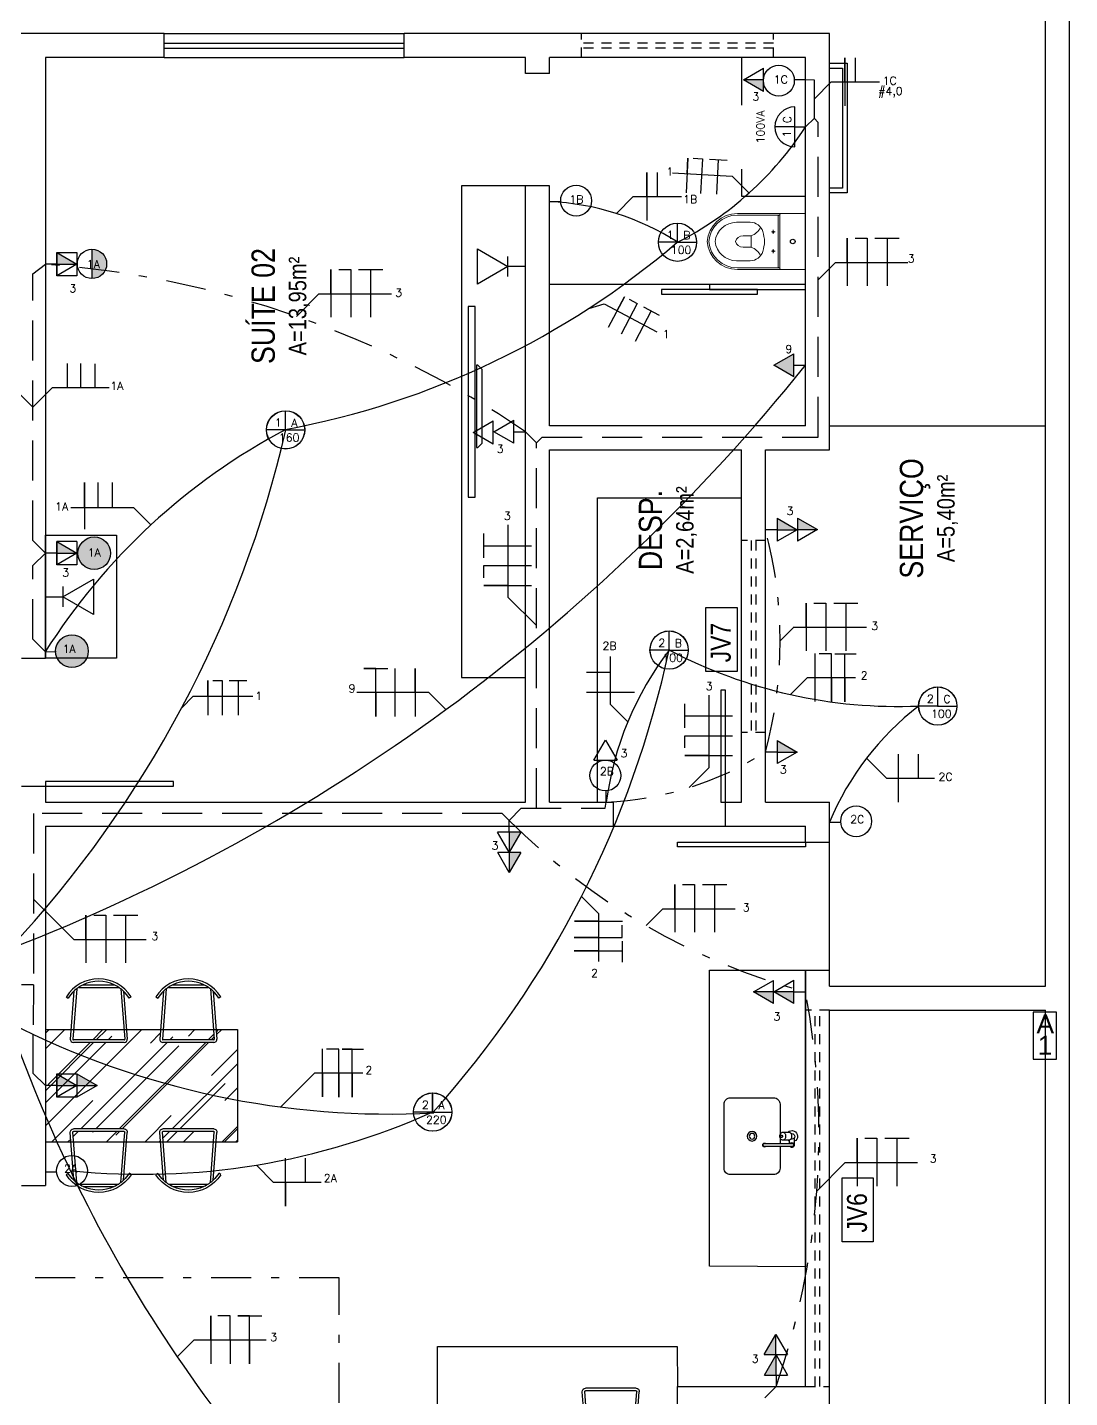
# Model space of a CAD drawing. Header units: millimetres. Extents: x 2718 to 3327, y 272 to 594.
# Drawn here: x 3158.64 to 3171.66, y 438.65 to 455.76 of the extents above; entities that cross this region are included whole.
import ezdxf
from ezdxf.enums import TextEntityAlignment as Align

# ---------------------------------------------------------------- set-up
doc = ezdxf.new("R2010")
doc.units = ezdxf.units.MM
doc.header["$MEASUREMENT"] = 0
for name, pattern in [('CONTINU', [0]), ('DASHDOT', [1, 0.5, -0.25, 0, -0.25]), ('DASHED', [0.75, 0.5, -0.25]), ('HIDDEN2', [0.1875, 0.125, -0.0625])]:
    doc.linetypes.add(name, pattern=pattern)
doc.layers.get('0').update_dxf_attribs({"linetype": 'CONTINUOUS'})
for name, color, linetype, lineweight in [('Circuito Chuveiros', 10, 'CONTINUOUS', 30), ('Circuito Iluminação 1', 90, 'CONTINUOUS', 30), ('Circuito Iluminação 2', 90, 'CONTINUOUS', 30), ('Circuito Iluminação 3', 90, 'CONTINUOUS', 30), ('Circuito Tomada 3', 10, 'CONTINUOUS', 30), ('E-Lay-9', 9, 'CONTINUOUS', 9), ('E-Txt-W', 7, 'CONTINUOUS', 20), ('Eletroduto Laje', 40, 'CONTINUOUS', 30), ('Eletroduto_Parede', 200, 'DASHED', 30), ('Eletroduto_Piso', 32, 'DASHDOT', 30)]:
    doc.layers.add(name, color=color, linetype=linetype, lineweight=lineweight)
for name, color, linetype in [('E-txt-g', 3, 'CONTINUOUS'), ('HIDROSSANITÁRIO', 8, 'CONTINUOUS'), ('Iluminação_Arandela', 50, 'CONTINUOUS'), ('Iluminação_Teto', 50, 'CONTINUOUS'), ('PONTOS_ELETRICOS', 2, 'CONTINUOUS'), ('Segurança', 170, 'CONTINUOUS'), ('Tomadas_Interruptores', 50, 'CONTINUOUS'), ('TXT_0', 7, 'CONTINUOUS')]:
    doc.layers.add(name, color=color, linetype=linetype)
doc.styles.add('ARIAL', font='arial.ttf', dxfattribs={"height": 2})
doc.styles.add('F2', font='ARIALN.TTF')
doc.styles.add('PADRAO_TXT', font='romans.shx')
doc.styles.add('REG60', font='romans.shx', dxfattribs={"width": 0.8, "height": 0.15})
doc.styles.add('REG80', font='romans.shx', dxfattribs={"width": 0.8, "height": 0.2})
doc.styles.add('ROMANS', font='romans.shx', dxfattribs={"height": 0.1})

# ---------------------------------------------------------------- blocks, each defined once
blk = doc.blocks.new('cadeira3')
at = {"color": 8}
for p, q in [((334.3, -201.7), (331.2, -241)), ((335.9, -200.5), (367.1, -200.5)), ((339.4, -198.5), (363.6, -198.5)), ((368.7, -201.7), (371.8, -241)), ((326.2, -207.8), (327.7, -208.9)), ((332.1, -203.5), (329.2, -240.8)), ((370.9, -203.5), (373.8, -240.8)), ((376.8, -207.8), (375.3, -208.9)), ((371.3, -241.5), (331.7, -241.5)), ((371.3, -243.5), (331.7, -243.5))]:
    blk.add_line(p, q, dxfattribs=at)
for centre, radius, start, end in [((351.5, -223.9), 30, 32.591, 147.409), ((351.5, -223.9), 28.2, 115.4935, 133.4739), ((351.5, -223.9), 28.2, 64.5065, 115.4935), ((351.5, -223.9), 28.2, 46.5261, 64.5065), ((351.5, -223.9), 28.2, 133.4739, 147.6689), ((351.5, -223.9), 28.2, 32.3311, 46.5261), ((331.7, -241), 2.5, 175.5276, 270), ((331.7, -241), 0.5, 175.5276, 270), ((371.3, -241), 2.5, 270, 4.4724), ((371.3, -241), 0.5, 270, 4.4724)]:
    blk.add_arc(centre, radius, start, end, dxfattribs=at)
blk = doc.blocks.new('Cuba coz')
at = {"color": 8}
blk.add_line((7.5, -4.5), (7.5, -2.41), dxfattribs=at)
for points in [[(13.41, -6.5), (13.41, -20, 0.414214), (17.41, -24), (44.41, -24, 0.414214), (48.41, -20), (48.41, 20, 0.414214), (44.41, 24), (17.41, 24, 0.414214), (13.41, 20), (13.41, 0.74)], [(6.7, 1.75), (6, 1.75, 0.546464), (4.41, -0.73, -0.10784), (4.5, -1.15), (4.5, -5.5)], [(11.72, 2.5), (7.96, 2.5, 0.133256), (7.32, 2.33, 0.106756), (6.71, 1.77, 0.082828), (6.34, 0.99, 0.071352), (6.19, 0, 0.071352), (6.34, -0.99, 0.082828), (6.71, -1.77, 0.106756), (7.32, -2.33, 0.133256), (7.96, -2.5), (11.72, -2.5)], [(4.41, -0.73, 0.293273), (6, -1.75), (6.7, -1.75)], [(13.41, -1), (13.41, -4.5, 0.414214)]]:
    blk.add_lwpolyline(points, format="xyb", dxfattribs=at)
for points in [[(11.72, -2.5, 0.133256), (12.36, -2.33, 0.106756), (12.97, -1.77, 0.082828), (13.35, -0.99, 0.071352), (13.49, 0, 0.071352), (13.35, 0.99, 0.082828), (12.97, 1.77, 0.106756), (12.36, 2.33, 0.133256), (11.72, 2.5, 0.133256), (11.08, 2.33, 0.106756), (10.47, 1.77, 0.082828), (10.1, 0.99, 0.071352), (9.95, 0, 0.071352), (10.1, -0.99, 0.082828), (10.47, -1.77, 0.106756), (11.08, -2.33, 0.133256)], [(12.47, 0.75, 0.133256), (12.28, 0.7, 0.106756), (12.1, 0.53, 0.082828), (11.98, 0.3, 0.071352), (11.94, 0, 0.071352), (11.98, -0.3, 0.082828), (12.1, -0.53, 0.106756), (12.28, -0.7, 0.133256), (12.47, -0.75, 0.133256), (12.66, -0.7, 0.106756), (12.85, -0.53, 0.082828), (12.96, -0.3, 0.071352), (13, 0, 0.071352), (12.96, 0.3, 0.082828), (12.85, 0.53, 0.106756), (12.66, 0.7, 0.133256)], [(6, -6.5), (23, -6.5, 1), (23, -4.5), (6, -4.5, 1)]]:
    blk.add_lwpolyline(points, format="xyb", close=True, dxfattribs=at)
for radius in [3, 1.75]:
    blk.add_circle((30.91, 0), radius, dxfattribs=at)
for centre, radius, start, end in [((6, 0), 3.5, 45.58469, 244.62307), ((6, -5.5), 1.5, 41.81031, 318.18969), ((6, 0), 3.5, 295.37693, 314.41531), ((23, -5.5), 1.25, 233.1301, 126.8699)]:
    blk.add_arc(centre, radius, start, end, dxfattribs=at)
blk = doc.blocks.new('vaso-s')
at = {"color": 8}
for start, end in [(0, 180), (180, 0)]:
    blk.add_arc((0.08, 0), 0.0143, start, end, dxfattribs=at)
at = {"layer": 'E-Lay-9', "color": 8}
for p, q in [((0.4256, 0.175), (0.005, 0.175)), ((0, 0.17), (0, 0)), ((0.16, 0.17), (0.16, 0.17)), ((0.16, 0.17), (0.16, 0)), ((0.4256, 0.165), (0.165, 0.165)), ((0.17, 0), (0.17, 0.16)), ((0.4306, 0.12), (0.3459, 0.12)), ((0.2134, 0.06), (0.1891, 0.06)), ((0.2013, 0.0479), (0.2013, 0.0722)), ((0.3406, 0.035), (0.3406, 0)), ((0.3906, 0.035), (0.3406, 0.035)), ((0, -0.17), (0, 0)), ((0.16, -0.17), (0.16, 0)), ((0.17, 0), (0.17, -0.1601)), ((0.2134, -0.06), (0.1891, -0.06)), ((0.2013, -0.0479), (0.2013, -0.0722)), ((0.3406, -0.035), (0.3406, 0)), ((0.3906, -0.035), (0.3406, -0.035)), ((0.16, -0.17), (0.16, -0.17)), ((0.4256, -0.165), (0.165, -0.165)), ((0.4306, -0.12), (0.3459, -0.12)), ((0.4256, -0.175), (0.005, -0.175))]:
    blk.add_line(p, q, dxfattribs=at)
for centre in [(0.2013, 0.06), (0.2013, -0.06)]:
    blk.add_circle(centre, 0.005, dxfattribs=at)
for centre, radius, start, end in [((0.005, 0.17), 0.005, 90, 180), ((0.155, 0.17), 0.005, 0, 90), ((0.4256, -0.015), 0.19, 4.52806, 90), ((0.165, 0.17), 0.00495, 180, 270), ((0.165, 0.16), 0.00495, 0, 90), ((0.3459, 0.0375), 0.0825, 90, 163.03545), ((0.3754, 0.1358), 0.1066, 206.93947, 250.96472), ((0.4256, -0.015), 0.18, 4.78019, 90), ((0.4306, -0.015), 0.135, 6.37937, 90), ((0.518, -0.015), 0.2624, 163.03545, 176.7233), ((0.3906, -0.015), 0.05, 17.4576, 90), ((0.518, 0.015), 0.2624, 183.2767, 196.96455), ((0.3459, -0.0375), 0.0825, 196.96455, 270), ((0.3754, -0.1358), 0.1066, 109.03528, 153.06053), ((0.3906, 0.015), 0.05, 270, 342.5424), ((0.4256, 0.015), 0.19, 270, 355.47194), ((0.4256, 0.015), 0.18, 270, 355.21981), ((0.4306, 0.015), 0.135, 270, 353.62063), ((0.005, -0.17), 0.005, 180, 270), ((0.155, -0.17), 0.005, 270, 0), ((0.165, -0.17), 0.00495, 90, 180), ((0.165, -0.1601), 0.00495, 270, 0)]:
    blk.add_arc(centre, radius, start, end, dxfattribs=at)
blk = doc.blocks.new('TXT-AMB75')
at = {"layer": 'E-txt-g', "style": 'REG80', "width": 0.8, "flags": 8}
blk.add_attdef('TXT', text='', height=0.2, dxfattribs=at).set_placement((0.005, 0.296), align=Align.CENTER)
at = {"layer": 'E-Txt-W', "style": 'REG60', "width": 0.8, "flags": 8}
blk.add_attdef('TXT', text='', height=0.15, dxfattribs=at).set_placement((0.005, 0.027), align=Align.CENTER)
blk = doc.blocks.new('luminaria3')
at = {"layer": 'PONTOS_ELETRICOS'}
for p, q in [((0, 0.133), (0, 0.383)), ((-0.09, 0), (0.09, 0)), ((0, 0.133), (0, 0))]:
    blk.add_line(p, q, dxfattribs=at)
blk.add_lwpolyline([(0.25, 0.133, 1), (-0.25, 0.133)], format="xyb", close=True, dxfattribs=at)
at = {"layer": 'TXT_0', "style": 'PADRAO_TXT', "flags": 8}
for tag, p in [('PO', (-0.001, 0.563)), ('CI', (-0.089, 0.232)), ('CO', (0.091, 0.229))]:
    blk.add_attdef(tag, text='', height=0.1, dxfattribs=at).set_placement(p, align=Align.MIDDLE)

msp = doc.modelspace()

# ---------------------------------------------------------------- hatches: boundary and pattern name
at = {"layer": 'HIDROSSANITÁRIO', "linetype": 'CONTINU'}
h = msp.add_hatch(dxfattribs=at)
h.set_pattern_fill('AR-RROOF', color=8, scale=0.02, angle=405, style=0)
h.set_pattern_definition([(45, (-7532.50966, -1471.22867), (0.431052294, 1.149472783), [7.62, -1.016, 2.54, -0.508]), (45, (-7532.2115, -1470.5713), (-0.83695987, 0.11853938), [1.524, -0.16764, 3.048, -0.381]), (45, (-7532.63538, -1470.74373), (1.627222409, 2.108564137), [4.064, -0.7112, 2.032, -0.508])])
h.paths.add_polyline_path([(3161.261, 443.244), (3160.996, 443.244), (3161.005, 443.127, -0.437265), (3160.965, 443.084), (3160.331, 443.084, -0.437265), (3160.292, 443.127), (3160.301, 443.244), (3159.876, 443.244), (3159.885, 443.127, -0.437265), (3159.845, 443.084), (3159.211, 443.084, -0.437265), (3159.172, 443.127), (3159.181, 443.244), (3158.861, 443.244), (3158.861, 442.25), (3158.861, 441.844), (3159.181, 441.844), (3159.172, 441.961, -0.437265), (3159.211, 442.004), (3159.845, 442.004, -0.437265), (3159.885, 441.961), (3159.876, 441.844), (3160.301, 441.844), (3160.292, 441.961, -0.437265), (3160.331, 442.004), (3160.965, 442.004, -0.437265), (3161.005, 441.961), (3160.996, 441.844), (3161.261, 441.844)])
h.paths.add_polyline_path([(3159.844, 443.244), (3159.213, 443.244), (3159.203, 443.125, 0.437265), (3159.211, 443.116), (3159.845, 443.116, 0.437265), (3159.853, 443.125)], flags=17)
h.paths.add_polyline_path([(3160.964, 443.244), (3160.333, 443.244), (3160.323, 443.125, 0.437265), (3160.331, 443.116), (3160.965, 443.116, 0.437265), (3160.973, 443.125)], flags=17)
h.paths.add_polyline_path([(3160.973, 441.964, 0.437265), (3160.965, 441.972), (3160.331, 441.972, 0.437265), (3160.323, 441.964), (3160.333, 441.844), (3160.964, 441.844)], flags=17)
h.paths.add_polyline_path([(3159.853, 441.964, 0.437265), (3159.845, 441.972), (3159.211, 441.972, 0.437265), (3159.203, 441.964), (3159.213, 441.844), (3159.844, 441.844)], flags=17)
at = {"layer": 'Tomadas_Interruptores'}
h = msp.add_hatch(color=256, dxfattribs=at)
h.dxf.hatch_style = 1
h.paths.add_polyline_path([(3167.585, 455.109), (3167.835, 454.965), (3167.835, 455.109)])
h = msp.add_hatch(color=256, dxfattribs=at)
h.dxf.hatch_style = 1
h.paths.add_polyline_path([(3159.006, 452.95), (3159.006, 452.806), (3159.256, 452.806), (3159.256, 452.806)])
h = msp.add_hatch(color=256, dxfattribs=at)
h.dxf.hatch_style = 1
h.paths.add_polyline_path([(3159.444, 452.627, 0.414214), (3159.627, 452.81, 0.414214), (3159.444, 452.992)])
h = msp.add_hatch(color=256, dxfattribs=at)
h.dxf.hatch_style = 1
h.paths.add_polyline_path([(3168.216, 451.688), (3167.966, 451.543), (3168.216, 451.398)])
h = msp.add_hatch(color=256, dxfattribs=at)
h.dxf.hatch_style = 1
h.paths.add_polyline_path([(3168.256, 449.489), (3168.006, 449.634), (3168.006, 449.489)])
h = msp.add_hatch(color=256, dxfattribs=at)
h.dxf.hatch_style = 1
h.paths.add_polyline_path([(3168.512, 449.49), (3168.261, 449.635), (3168.261, 449.49)])
h = msp.add_hatch(color=256, dxfattribs=at)
h.dxf.hatch_style = 1
h.paths.add_polyline_path([(3159.006, 449.341), (3159.006, 449.197), (3159.256, 449.197), (3159.256, 449.197)])
h = msp.add_hatch(color=256, dxfattribs=at)
h.dxf.hatch_style = 1
h.paths.add_polyline_path([(3159.268, 449.195, 1), (3159.677, 449.195, 1)])
h = msp.add_hatch(color=256, dxfattribs=at)
h.dxf.hatch_style = 1
h.paths.add_polyline_path([(3158.989, 447.972, 1), (3159.398, 447.972, 1)])
h = msp.add_hatch(color=256, dxfattribs=at)
h.dxf.hatch_style = 1
h.paths.add_polyline_path([(3168.256, 446.712), (3168.006, 446.857), (3168.006, 446.712)])
h = msp.add_hatch(color=256, dxfattribs=at)
h.dxf.hatch_style = 1
h.paths.add_polyline_path([(3164.658, 445.463), (3164.802, 445.713), (3164.658, 445.713)])
h = msp.add_hatch(color=256, dxfattribs=at)
h.dxf.hatch_style = 1
h.paths.add_polyline_path([(3164.659, 445.207), (3164.804, 445.458), (3164.659, 445.458)])
h = msp.add_hatch(color=256, dxfattribs=at)
h.dxf.hatch_style = 1
h.paths.add_polyline_path([(3167.71, 443.715), (3167.961, 443.571), (3167.961, 443.715)])
h = msp.add_hatch(color=256, dxfattribs=at)
h.dxf.hatch_style = 1
h.paths.add_polyline_path([(3167.966, 443.717), (3168.216, 443.572), (3168.216, 443.717)])
h = msp.add_hatch(color=256, dxfattribs=at)
h.dxf.hatch_style = 1
h.paths.add_polyline_path([(3159.006, 442.691), (3159.006, 442.546), (3159.256, 442.546), (3159.256, 442.546)])
h = msp.add_hatch(color=256, dxfattribs=at)
h.dxf.hatch_style = 1
h.paths.add_polyline_path([(3159.507, 442.546), (3159.256, 442.691), (3159.256, 442.546)])
h = msp.add_hatch(color=256, dxfattribs=at)
h.dxf.hatch_style = 1
h.paths.add_polyline_path([(3167.991, 439.436), (3167.846, 439.186), (3167.991, 439.186)])
h = msp.add_hatch(color=256, dxfattribs=at)
h.dxf.hatch_style = 1
h.paths.add_polyline_path([(3167.992, 439.181), (3167.847, 438.93), (3167.992, 438.93)])

# ---------------------------------------------------------------- linework, layer by layer
at = {"layer": 'Circuito Chuveiros', "lineweight": 30}
for p, q in [((3162.992, 447.754), (3162.842, 447.754)), ((3162.842, 447.754), (3163.142, 447.754)), ((3162.992, 447.154), (3162.992, 447.754)), ((3163.231, 447.154), (3163.231, 447.754)), ((3163.481, 447.454), (3163.481, 447.754)), ((3163.481, 447.754), (3163.481, 447.154)), ((3163.654, 447.454), (3162.754, 447.454)), ((3162.992, 447.454), (3162.992, 447.154)), ((3163.866, 447.242), (3163.654, 447.454))]:
    msp.add_line(p, q, dxfattribs=at)
at = {"layer": 'Circuito Iluminação 1', "lineweight": 30}
for p, q in [((3168.851, 455.085), (3168.851, 455.385)), ((3168.851, 455.385), (3168.851, 454.785)), ((3168.985, 455.085), (3168.985, 455.385)), ((3168.471, 454.873), (3168.683, 455.085)), ((3168.683, 455.085), (3169.287, 455.085)), ((3166.891, 454.132), (3166.869, 453.699)), ((3166.881, 453.936), (3166.891, 454.132)), ((3166.955, 454.129), (3167.072, 454.123)), ((3167.072, 454.123), (3167.05, 453.69)), ((3167.159, 454.118), (3167.38, 454.107)), ((3167.27, 454.113), (3167.248, 453.68)), ((3166.377, 453.652), (3166.377, 453.952)), ((3166.377, 453.952), (3166.377, 453.352)), ((3166.511, 453.652), (3166.511, 453.952)), ((3166.698, 453.945), (3167.443, 453.907)), ((3167.655, 453.695), (3167.443, 453.907)), ((3165.997, 453.44), (3166.209, 453.652)), ((3166.209, 453.652), (3166.812, 453.652)), ((3166.098, 452.4), (3165.895, 452.017)), ((3166.006, 452.227), (3166.098, 452.4)), ((3166.155, 452.37), (3166.259, 452.315)), ((3165.653, 452.254), (3165.845, 452.312)), ((3165.845, 452.312), (3166.503, 451.962)), ((3166.259, 452.315), (3166.055, 451.932)), ((3166.433, 452.222), (3166.23, 451.839)), ((3166.336, 452.274), (3166.531, 452.17)), ((3159.138, 451.264), (3159.138, 451.564)), ((3159.305, 451.264), (3159.305, 451.564)), ((3159.483, 451.264), (3159.483, 451.56)), ((3158.705, 451.019), (3158.95, 451.264)), ((3158.95, 451.264), (3159.66, 451.264)), ((3159.352, 449.763, 7.058), (3159.352, 450.078, 7.058)), ((3159.352, 450.078, 7.058), (3159.352, 449.497, 7.058)), ((3159.521, 449.763, 7.058), (3159.521, 450.078, 7.058)), ((3159.695, 450.078, 7.058), (3159.695, 449.763, 7.058)), ((3159.968, 449.763, 7.058), (3159.18, 449.763, 7.058)), ((3160.181, 449.55, 7.058), (3159.968, 449.763, 7.058)), ((3160.891, 447.408), (3160.891, 447.604)), ((3160.891, 447.604), (3160.891, 447.171)), ((3160.955, 447.604), (3161.072, 447.604)), ((3161.072, 447.604), (3161.072, 447.171)), ((3161.16, 447.604), (3161.381, 447.604)), ((3161.27, 447.604), (3161.27, 447.171)), ((3160.567, 447.266), (3160.708, 447.408)), ((3160.708, 447.408), (3161.454, 447.408))]:
    msp.add_line(p, q, dxfattribs=at)
at = {"layer": 'Circuito Iluminação 2', "lineweight": 30}
for p, q in [((3168.48, 447.343), (3168.48, 447.943)), ((3168.684, 447.939), (3168.532, 447.939)), ((3168.684, 447.339), (3168.684, 447.939)), ((3168.729, 447.939), (3168.993, 447.939)), ((3168.852, 447.339), (3168.852, 447.939)), ((3165.922, 447.306, 7.318), (3165.922, 447.906, 7.318)), ((3165.922, 447.706, 7.318), (3165.622, 447.706, 7.318)), ((3168.172, 447.431), (3168.384, 447.643)), ((3168.384, 447.643), (3168.984, 447.643)), ((3168.684, 447.643), (3168.684, 447.339)), ((3168.852, 447.639), (3168.852, 447.339)), ((3166.222, 447.457, 7.318), (3165.622, 447.457, 7.318)), ((3166.14, 447.089, 7.318), (3165.922, 447.306, 7.318)), ((3169.122, 446.634), (3169.371, 446.386)), ((3169.522, 446.086), (3169.522, 446.686)), ((3169.771, 446.386), (3169.771, 446.686)), ((3169.371, 446.386), (3169.971, 446.386)), ((3165.561, 444.908, -0.26), (3165.773, 444.696, -0.26)), ((3165.773, 444.696, -0.26), (3165.773, 444.096, -0.26)), ((3165.773, 444.6, -0.26), (3165.473, 444.6, -0.26)), ((3165.473, 444.6, -0.26), (3166.073, 444.6, -0.26)), ((3166.069, 444.396, -0.26), (3166.069, 444.548, -0.26)), ((3165.773, 444.396, -0.26), (3165.469, 444.396, -0.26)), ((3165.469, 444.396, -0.26), (3166.069, 444.396, -0.26)), ((3166.069, 444.351, -0.26), (3166.069, 444.087, -0.26)), ((3165.769, 444.228, -0.26), (3165.469, 444.228, -0.26)), ((3165.469, 444.228, -0.26), (3166.069, 444.228, -0.26)), ((3162.323, 442.404), (3162.323, 443.004)), ((3162.527, 442.999), (3162.375, 442.999)), ((3162.527, 442.399), (3162.527, 442.999)), ((3162.695, 442.999), (3162.572, 442.999)), ((3162.572, 442.999), (3162.836, 442.999)), ((3162.695, 442.399), (3162.695, 442.999)), ((3162.015, 442.492), (3162.227, 442.704)), ((3162.227, 442.704), (3162.827, 442.704)), ((3162.323, 442.704), (3162.323, 442.404)), ((3162.527, 442.704), (3162.527, 442.399)), ((3162.695, 442.699), (3162.695, 442.399)), ((3161.803, 442.28), (3162.015, 442.492)), ((3161.861, 441.04), (3161.861, 441.64)), ((3162.111, 441.34), (3162.111, 441.64)), ((3161.498, 441.552), (3161.71, 441.34)), ((3161.71, 441.34), (3162.31, 441.34)), ((3161.861, 441.34), (3161.861, 441.04))]:
    msp.add_line(p, q, dxfattribs=at)
at = {"layer": 'Circuito Iluminação 3', "lineweight": 30}
for p, q in [((3160.931, 439.371), (3160.931, 439.671)), ((3160.931, 439.671), (3160.931, 439.071)), ((3161.17, 439.671), (3161.018, 439.671)), ((3161.17, 439.371), (3161.17, 439.671)), ((3161.412, 439.671), (3161.266, 439.671)), ((3161.266, 439.671), (3161.566, 439.671)), ((3161.412, 439.071), (3161.412, 439.671)), ((3160.508, 439.159), (3160.72, 439.371)), ((3160.72, 439.371), (3161.62, 439.371)), ((3161.17, 439.371), (3161.17, 439.071)), ((3161.412, 439.371), (3161.412, 439.071))]:
    msp.add_line(p, q, dxfattribs=at)
at = {"layer": 'Circuito Tomada 3', "lineweight": 30}
for p, q in [((3168.883, 452.826), (3168.883, 453.129)), ((3168.883, 453.129), (3168.883, 452.534)), ((3168.981, 453.129), (3169.131, 453.129)), ((3169.131, 453.129), (3169.131, 452.534)), ((3169.229, 453.129), (3169.531, 453.129)), ((3169.38, 453.129), (3169.38, 452.534)), ((3162.43, 452.436), (3162.43, 452.74)), ((3162.43, 452.74), (3162.43, 452.144)), ((3162.527, 452.74), (3162.677, 452.74)), ((3162.677, 452.74), (3162.677, 452.144)), ((3162.775, 452.74), (3163.077, 452.74)), ((3162.926, 452.74), (3162.926, 452.144)), ((3168.52, 452.612), (3168.734, 452.826)), ((3168.734, 452.826), (3169.638, 452.826)), ((3161.999, 452.154), (3162.28, 452.436)), ((3162.28, 452.436), (3163.185, 452.436)), ((3158.705, 451.019), (3158.277, 451.446)), ((3164.646, 448.643), (3164.646, 449.548)), ((3164.342, 449.138), (3164.342, 449.44)), ((3164.342, 449.289), (3164.938, 449.289)), ((3164.342, 448.89), (3164.342, 449.04)), ((3164.342, 449.04), (3164.938, 449.04)), ((3164.646, 448.792), (3164.342, 448.792)), ((3164.342, 448.792), (3164.938, 448.792)), ((3164.997, 448.292), (3164.646, 448.643)), ((3168.368, 448.27), (3168.368, 448.573)), ((3168.368, 448.573), (3168.368, 447.978)), ((3168.465, 448.573), (3168.615, 448.573)), ((3168.615, 448.573), (3168.615, 447.978)), ((3168.714, 448.573), (3169.016, 448.573)), ((3168.865, 448.573), (3168.865, 447.978)), ((3168.044, 448.1), (3168.219, 448.275)), ((3168.219, 448.27), (3169.123, 448.27)), ((3167.158, 446.518), (3167.158, 447.422)), ((3166.854, 447.013), (3166.854, 447.315)), ((3166.854, 447.164), (3167.45, 447.164)), ((3166.854, 446.765), (3166.854, 446.915)), ((3166.854, 446.915), (3167.45, 446.915)), ((3167.158, 446.667), (3166.854, 446.667)), ((3166.854, 446.667), (3167.45, 446.667)), ((3166.907, 446.268), (3167.158, 446.518)), ((3166.728, 444.754), (3166.728, 445.057)), ((3166.728, 445.057), (3166.728, 444.462)), ((3166.825, 445.057), (3166.975, 445.057)), ((3166.975, 445.057), (3166.975, 444.462)), ((3167.074, 445.057), (3167.376, 445.057)), ((3167.225, 445.057), (3167.225, 444.462)), ((3158.715, 444.874), (3159.218, 444.371)), ((3159.367, 444.371), (3159.367, 444.675)), ((3159.367, 444.675), (3159.367, 444.079)), ((3159.465, 444.675), (3159.615, 444.675)), ((3159.615, 444.675), (3159.615, 444.079)), ((3159.713, 444.675), (3160.015, 444.675)), ((3159.864, 444.675), (3159.864, 444.079)), ((3166.368, 444.544), (3166.579, 444.754)), ((3166.579, 444.754), (3167.483, 444.754)), ((3159.218, 444.371), (3160.122, 444.371)), ((3169.006, 441.583), (3169.006, 441.887)), ((3169.006, 441.887), (3169.006, 441.291)), ((3169.104, 441.887), (3169.254, 441.887)), ((3169.254, 441.887), (3169.254, 441.291)), ((3169.352, 441.887), (3169.654, 441.887)), ((3169.503, 441.887), (3169.503, 441.291)), ((3168.501, 441.227), (3168.857, 441.583)), ((3168.857, 441.583), (3169.761, 441.583))]:
    msp.add_line(p, q, dxfattribs=at)
at = {"layer": 'Eletroduto Laje'}
for centre, radius, start, end in [((3164.871, 456.79), 4.163, 296.9753, 326.9753), ((3165.015, 450.34), 3.251, 57.4263, 87.4263), ((3159.947, 461.047), 10.482, 280.5315, 310.5315), ((3149.779, 466.464), 23.831, 291.2361, 321.2361), ((3148.037, 453.945), 14.198, 316.9405, 346.9405), ((3165.54, 443.744, 7.058), 7.901, 117.7099, 147.7099), ((3154.404, 450.606, -0.26), 12.528, 317.9485, 347.9485), ((3169.815, 445.566, 7.318), 3.978, 142.498, 172.498), ((3169.522, 453.446), 6.165, 242.3471, 272.3471), ((3171.925, 444.483), 3.533, 127.4981, 157.4981), ((3175.304, 449.21), 17.887, 199.1878, 229.1878), ((3160.075, 450.265), 8.828, 264.2774, 294.2774)]:
    msp.add_arc(centre, radius, start, end, dxfattribs=at)
at = {"layer": 'Eletroduto Laje', "lineweight": 30}
msp.add_arc((3163.164, 452.663), 10.473, 243.0112, 273.0112, dxfattribs=at)
at = {"layer": 'Eletroduto_Parede'}
for p, q in [((3168.471, 455.106), (3168.361, 455.11)), ((3168.471, 454.631), (3168.471, 455.106)), ((3168.361, 454.521), (3168.471, 454.631)), ((3158.705, 452.684), (3158.861, 452.806)), ((3158.705, 449.353), (3158.705, 452.684)), ((3158.861, 449.197), (3158.705, 449.353)), ((3158.861, 449.197), (3158.705, 449.04)), ((3158.705, 448.121), (3158.705, 449.04)), ((3158.861, 447.965), (3158.705, 448.121)), ((3158.705, 443.187), (3158.705, 442.702))]:
    msp.add_line(p, q, dxfattribs=at)
at = {"layer": 'Eletroduto_Parede', "lineweight": 30}
for p, q in [((3168.52, 454.576), (3168.468, 454.628)), ((3168.52, 450.647), (3168.52, 454.576)), ((3164.997, 450.574), (3164.861, 450.713)), ((3164.997, 450.574), (3165.07, 450.647)), ((3164.997, 446.009), (3164.997, 450.574)), ((3165.07, 450.647), (3168.52, 450.647)), ((3165.858, 446.009), (3165.871, 446.086)), ((3164.571, 445.945), (3158.715, 445.945)), ((3158.715, 445.945), (3158.715, 443.803)), ((3164.658, 445.858), (3164.571, 445.945)), ((3164.658, 445.858), (3164.809, 446.009)), ((3164.809, 446.009), (3165.858, 446.009)), ((3158.715, 443.803), (3158.561, 443.803)), ((3158.715, 443.803), (3158.705, 443.187)), ((3158.861, 442.546), (3158.705, 442.702)), ((3167.992, 438.786), (3167.853, 438.647))]:
    msp.add_line(p, q, dxfattribs=at)
at = {"layer": 'Eletroduto_Piso', "lineweight": 30}
for p, q in [((3162.532, 440.145, 0.972), (3158.261, 440.145, 0.972)), ((3162.532, 417.683, 0.972), (3162.532, 440.145, 0.972))]:
    msp.add_line(p, q, dxfattribs=at)
for centre, radius, start, end in [((3157.957, 440.563), 12.276, 55.7759, 85.7759), ((3162.679, 448.1), 5.365, 345, 15), ((3165.697, 450.112), 4.03, 272.4732, 302.4732), ((3170.505, 451.698), 8.264, 224.9673, 254.9673), ((3158.975, 441.94), 9.553, 340.7203, 10.7203)]:
    msp.add_arc(centre, radius, start, end, dxfattribs=at)
at = {"layer": 'HIDROSSANITÁRIO', "color": 8, "linetype": 'Continuous'}
for p, q in [((3171.661, 416.686), (3171.661, 461.686)), ((3171.361, 443.786), (3171.361, 461.386)), ((3160.344, 455.686, 3.659), (3155.909, 455.686, 3.659)), ((3160.344, 455.686), (3155.909, 455.686)), ((3160.344, 455.386), (3160.344, 455.686)), ((3160.344, 455.686), (3163.344, 455.686)), ((3168.661, 455.686, 3.659), (3163.344, 455.686, 3.659)), ((3168.661, 455.686), (3163.344, 455.686)), ((3163.344, 455.386), (3163.344, 455.686)), ((3168.661, 450.486), (3168.661, 455.686)), ((3160.344, 455.566), (3163.344, 455.566)), ((3160.344, 455.506), (3163.344, 455.506)), ((3160.344, 455.386), (3158.861, 455.386)), ((3158.861, 455.386), (3158.861, 447.886)), ((3160.344, 455.386), (3163.344, 455.386)), ((3164.861, 455.386), (3163.344, 455.386)), ((3164.861, 455.186), (3164.861, 455.386)), ((3168.361, 455.386), (3165.161, 455.386)), ((3165.161, 455.186), (3165.161, 455.386)), ((3168.361, 450.786), (3168.361, 455.386)), ((3165.161, 455.186), (3164.861, 455.186)), ((3164.861, 446.086), (3164.861, 453.786)), ((3165.161, 453.786), (3164.861, 453.786)), ((3165.161, 450.786), (3165.161, 453.786)), ((3168.361, 452.551), (3165.161, 452.551)), ((3168.361, 450.786), (3165.161, 450.786)), ((3168.661, 450.786), (3171.361, 450.786)), ((3165.161, 446.086), (3165.161, 450.486)), ((3165.161, 450.486), (3167.561, 450.486)), ((3167.561, 446.086), (3167.561, 450.486)), ((3167.861, 446.086), (3167.861, 450.486)), ((3167.861, 450.486), (3168.661, 450.486)), ((3165.761, 446.086), (3165.761, 449.886)), ((3165.761, 449.886), (3167.561, 449.886)), ((3158.561, 447.886), (3158.861, 447.886)), ((3158.561, 446.286), (3158.861, 446.286)), ((3158.861, 446.286), (3158.861, 446.086)), ((3158.861, 446.086), (3164.861, 446.086)), ((3165.161, 446.086), (3165.961, 446.086)), ((3165.961, 445.786), (3165.961, 446.086)), ((3167.361, 446.086), (3167.561, 446.086)), ((3167.361, 445.786), (3167.361, 446.086)), ((3167.861, 446.086), (3168.661, 446.086)), ((3168.661, 445.586), (3168.661, 446.086)), ((3158.861, 445.786), (3158.861, 441.297)), ((3158.861, 445.786), (3165.961, 445.786)), ((3165.961, 445.786), (3167.361, 445.786)), ((3167.361, 445.786), (3168.361, 445.786)), ((3168.361, 445.586), (3168.361, 445.786)), ((3168.361, 445.586), (3168.661, 445.586)), ((3168.661, 443.986), (3168.661, 445.586)), ((3168.361, 438.786), (3168.361, 443.986)), ((3168.361, 443.986), (3168.661, 443.986)), ((3168.661, 443.786), (3168.661, 443.986)), ((3168.661, 443.786), (3171.361, 443.786)), ((3168.661, 437.703), (3168.661, 443.486)), ((3168.661, 443.486), (3171.361, 443.486)), ((3171.361, 417.386), (3171.361, 443.486)), ((3158.561, 441.297), (3158.861, 441.297)), ((3163.761, 438.486), (3163.761, 439.286)), ((3163.761, 439.286), (3166.757, 439.286)), ((3166.757, 439.286), (3166.761, 438.786)), ((3166.761, 438.786), (3168.361, 438.786)), ((3166.761, 438.486), (3166.761, 438.786))]:
    msp.add_line(p, q, dxfattribs=at)
at = {"layer": 'HIDROSSANITÁRIO', "color": 8, "linetype": 'HIDDEN2'}
for p, q in [((3165.561, 455.386), (3165.561, 455.686, 3.659)), ((3167.961, 455.386), (3167.961, 455.686, 3.659)), ((3167.961, 455.566), (3165.561, 455.566)), ((3167.961, 455.506), (3165.561, 455.506)), ((3167.861, 449.354), (3167.561, 449.354)), ((3167.681, 449.354), (3167.681, 446.954)), ((3167.741, 449.354), (3167.741, 446.954)), ((3167.861, 446.954), (3167.561, 446.954)), ((3168.661, 443.486), (3168.361, 443.486)), ((3168.481, 438.786), (3168.481, 443.486)), ((3168.541, 438.786), (3168.541, 443.486)), ((3168.361, 438.786), (3168.661, 438.786))]:
    msp.add_line(p, q, dxfattribs=at)
at = {"layer": 'HIDROSSANITÁRIO', "color": 8}
for p, q in [((3158.861, 453.284), (3158.861, 449.419)), ((3158.861, 443.244), (3161.261, 443.244)), ((3161.261, 443.244), (3161.261, 441.844))]:
    msp.add_line(p, q, dxfattribs=at)
at = {"layer": 'HIDROSSANITÁRIO', "color": 8, "linetype": 'CONTINU'}
msp.add_line((3158.861, 441.844), (3161.261, 441.844), dxfattribs=at)
at = {"layer": 'HIDROSSANITÁRIO', "color": 8}
msp.add_lwpolyline([(3167.561, 453.992), (3167.561, 453.656), (3168.361, 453.656), (3168.361, 455.386), (3167.561, 455.386), (3167.561, 454.792)], dxfattribs=at)
at = {"layer": 'HIDROSSANITÁRIO', "color": 8, "linetype": 'Continuous'}
msp.add_lwpolyline([(3168.661, 455.316), (3168.881, 455.316), (3168.881, 453.696), (3168.661, 453.696)], dxfattribs=at)
for points in [[(3168.661, 455.256), (3168.821, 455.256), (3168.821, 453.756), (3168.661, 453.756)], [(3168.361, 445.586), (3168.361, 445.526), (3166.761, 445.526), (3166.761, 445.586)]]:
    msp.add_lwpolyline(points, close=True, dxfattribs=at)
at = {"layer": 'HIDROSSANITÁRIO', "color": 8}
for points in [[(3164.061, 453.786), (3164.061, 447.641), (3164.861, 447.641), (3164.861, 453.786)], [(3168.361, 452.551), (3167.161, 452.551), (3167.161, 452.491), (3168.361, 452.491)], [(3167.761, 452.491), (3166.561, 452.491), (3166.561, 452.431), (3167.761, 452.431)], [(3164.145, 449.896), (3164.231, 449.896), (3164.231, 452.276), (3164.145, 452.276)], [(3164.25, 450.517), (3164.267, 450.517), (3164.318, 450.569), (3164.318, 451.492), (3164.267, 451.543), (3164.25, 451.543)], [(3159.751, 447.886), (3158.861, 447.886), (3158.861, 449.419), (3159.751, 449.419)], [(3167.361, 446.086), (3167.361, 447.486), (3167.301, 447.486), (3167.301, 446.086)]]:
    msp.add_lwpolyline(points, close=True, dxfattribs=at)
for points, elevation in [([(3167.116, 447.718), (3167.116, 448.519), (3167.505, 448.519), (3167.505, 447.718)], 7.318), ([(3158.861, 446.286), (3160.461, 446.286), (3160.461, 446.346), (3158.861, 446.346)], 1.785), ([(3168.818, 440.595), (3168.818, 441.395), (3169.207, 441.395), (3169.207, 440.595)], 3.659)]:
    msp.add_lwpolyline(points, close=True, dxfattribs=dict(at, elevation=elevation))
at = {"layer": 'HIDROSSANITÁRIO', "color": 8, "linetype": 'CONTINU'}
msp.add_lwpolyline([(3167.161, 440.288), (3167.161, 443.986), (3168.361, 443.986), (3168.361, 440.281)], close=True, dxfattribs=at)
at = {"layer": 'Iluminação_Teto'}
for p, q in [((3166.761, 453.08), (3166.761, 453.319)), ((3166.761, 453.08), (3166.761, 453.319)), ((3166.761, 453.08), (3166.522, 453.08)), ((3166.761, 453.08), (3166.522, 453.08)), ((3166.762, 453.084), (3166.759, 453.08)), ((3166.762, 453.084), (3166.759, 453.08)), ((3166.763, 453.083, -0.13), (3166.759, 453.08, -0.13)), ((3166.763, 453.083, -0.13), (3166.759, 453.08, -0.13)), ((3166.76, 453.08, 0.983), (3166.762, 453.084, 0.985)), ((3166.76, 453.08, 0.983), (3166.762, 453.084, 0.985)), ((3166.76, 453.081, -0.26), (3166.762, 453.08, -0.26)), ((3166.76, 453.081, -0.26), (3166.762, 453.08, -0.26)), ((3166.761, 453.086), (3166.766, 453.08)), ((3166.761, 453.086), (3166.766, 453.08)), ((3166.761, 453.084), (3166.764, 453.08)), ((3166.761, 453.084), (3166.764, 453.08)), ((3166.761, 453.082, 0.073), (3166.764, 453.08, 0.073)), ((3166.764, 453.082, 7.318), (3166.761, 453.08, 7.308)), ((3166.761, 453.082, 0.073), (3166.764, 453.08, 0.073)), ((3166.764, 453.082, 7.318), (3166.761, 453.08, 7.308)), ((3166.761, 453.08), (3167, 453.08)), ((3166.761, 453.08), (3167, 453.08)), ((3161.863, 450.736), (3161.863, 450.975)), ((3161.864, 450.737, -0.26), (3161.864, 450.976, -0.26)), ((3161.863, 450.736), (3161.624, 450.736)), ((3161.864, 450.737, -0.26), (3161.625, 450.737, -0.26)), ((3161.864, 450.74), (3161.861, 450.736)), ((3161.861, 450.736, 0.983), (3161.864, 450.739, 0.985)), ((3161.865, 450.738, -0.13), (3161.861, 450.736, -0.13)), ((3161.865, 450.741, -0.26), (3161.862, 450.737, -0.26)), ((3161.862, 450.737, 0.724), (3161.865, 450.74, 0.726)), ((3161.866, 450.739, -0.39), (3161.862, 450.737, -0.39)), ((3161.866, 450.738, 7.318), (3161.862, 450.736, 7.308)), ((3161.862, 450.737, -0.26), (3161.863, 450.736, -0.26)), ((3161.863, 450.741), (3161.867, 450.736)), ((3161.863, 450.74), (3161.866, 450.736)), ((3161.866, 450.739, 7.058), (3161.863, 450.737, 7.049)), ((3161.863, 450.738, -0.52), (3161.864, 450.737, -0.52)), ((3161.863, 450.737, 0.073), (3161.866, 450.736, 0.073)), ((3161.863, 450.736), (3162.102, 450.736)), ((3161.864, 450.742, -0.26), (3161.868, 450.737, -0.26)), ((3161.864, 450.741, -0.26), (3161.867, 450.737, -0.26)), ((3161.864, 450.739, -0.187), (3161.866, 450.737, -0.187)), ((3161.864, 450.737, -0.26), (3162.103, 450.737, -0.26)), ((3166.656, 447.985, 0.26), (3166.656, 448.224, 0.26)), ((3166.657, 447.986), (3166.657, 448.225)), ((3166.657, 447.986), (3166.417, 447.986)), ((3166.656, 447.985, 0.26), (3166.417, 447.985, 0.26)), ((3166.657, 447.989, 0.26), (3166.654, 447.985, 0.26)), ((3166.654, 447.985, 1.243), (3166.657, 447.988, 1.245)), ((3166.658, 447.987, 0.13), (3166.654, 447.985, 0.13)), ((3166.658, 447.99), (3166.655, 447.986)), ((3166.655, 447.986, 0.983), (3166.658, 447.989, 0.985)), ((3166.659, 447.988, -0.13), (3166.655, 447.986, -0.13)), ((3166.658, 447.987, 7.578), (3166.655, 447.985, 7.568)), ((3166.655, 447.986), (3166.656, 447.985)), ((3166.656, 447.99, 0.26), (3166.66, 447.985, 0.26)), ((3166.656, 447.989, 0.26), (3166.659, 447.985, 0.26)), ((3166.659, 447.988, 7.318), (3166.656, 447.986, 7.308)), ((3166.656, 447.987, -0.26), (3166.657, 447.986, -0.26)), ((3166.656, 447.986, 0.333), (3166.658, 447.985, 0.333)), ((3166.656, 447.985, 0.26), (3166.895, 447.985, 0.26)), ((3166.657, 447.991), (3166.661, 447.986)), ((3166.657, 447.99), (3166.66, 447.986)), ((3166.657, 447.987, 0.073), (3166.659, 447.986, 0.073)), ((3166.657, 447.986), (3166.896, 447.986)), ((3170.013, 447.286), (3170.013, 447.525)), ((3170.014, 447.287, -0.26), (3170.014, 447.526, -0.26)), ((3170.013, 447.286), (3169.774, 447.286)), ((3170.014, 447.287, -0.26), (3169.775, 447.287, -0.26)), ((3170.014, 447.29), (3170.011, 447.286)), ((3170.011, 447.286, 0.983), (3170.014, 447.289, 0.985)), ((3170.015, 447.288, -0.13), (3170.011, 447.286, -0.13)), ((3170.015, 447.291, -0.26), (3170.012, 447.287, -0.26)), ((3170.012, 447.287, 0.724), (3170.015, 447.29, 0.726)), ((3170.016, 447.289, -0.39), (3170.012, 447.287, -0.39)), ((3170.016, 447.288, 7.318), (3170.012, 447.286, 7.308)), ((3170.012, 447.287, -0.26), (3170.013, 447.286, -0.26)), ((3170.013, 447.291), (3170.017, 447.286)), ((3170.013, 447.29), (3170.016, 447.286)), ((3170.016, 447.289, 7.058), (3170.013, 447.287, 7.049)), ((3170.013, 447.288, -0.52), (3170.014, 447.287, -0.52)), ((3170.013, 447.287, 0.073), (3170.016, 447.286, 0.073)), ((3170.013, 447.286), (3170.252, 447.286)), ((3170.014, 447.292, -0.26), (3170.018, 447.287, -0.26)), ((3170.014, 447.291, -0.26), (3170.017, 447.287, -0.26)), ((3170.014, 447.289, -0.187), (3170.016, 447.287, -0.187)), ((3170.014, 447.287, -0.26), (3170.253, 447.287, -0.26)), ((3163.701, 442.214), (3163.701, 442.453)), ((3163.701, 442.214), (3163.701, 442.453)), ((3163.702, 442.215, -0.26), (3163.702, 442.454, -0.26)), ((3163.701, 442.214), (3163.462, 442.214)), ((3163.701, 442.214), (3163.462, 442.214)), ((3163.702, 442.215, -0.26), (3163.463, 442.215, -0.26)), ((3163.702, 442.218), (3163.699, 442.214)), ((3163.702, 442.218), (3163.699, 442.214)), ((3163.703, 442.219, -0.26), (3163.7, 442.215, -0.26)), ((3163.7, 442.214, 0.983), (3163.703, 442.217, 0.985)), ((3163.7, 442.214, 0.983), (3163.703, 442.217, 0.985)), ((3163.704, 442.217, -0.39), (3163.7, 442.215, -0.39)), ((3163.704, 442.216, -0.13), (3163.7, 442.214, -0.13)), ((3163.704, 442.216, -0.13), (3163.7, 442.214, -0.13)), ((3163.7, 442.215, -0.26), (3163.702, 442.214, -0.26)), ((3163.7, 442.215, -0.26), (3163.702, 442.214, -0.26)), ((3163.701, 442.219), (3163.706, 442.214)), ((3163.701, 442.219), (3163.706, 442.214)), ((3163.701, 442.218), (3163.705, 442.214)), ((3163.701, 442.218), (3163.705, 442.214)), ((3163.701, 442.215, 0.724), (3163.703, 442.218, 0.726)), ((3163.705, 442.217, 7.058), (3163.701, 442.215, 7.049)), ((3163.704, 442.216, 7.318), (3163.701, 442.214, 7.308)), ((3163.704, 442.216, 7.318), (3163.701, 442.214, 7.308)), ((3163.701, 442.216, -0.52), (3163.702, 442.215, -0.52)), ((3163.701, 442.215, 0.073), (3163.704, 442.214, 0.073)), ((3163.701, 442.215, 0.073), (3163.704, 442.214, 0.073)), ((3163.701, 442.214), (3163.94, 442.214)), ((3163.701, 442.214), (3163.94, 442.214)), ((3163.702, 442.22, -0.26), (3163.706, 442.215, -0.26)), ((3163.702, 442.219, -0.26), (3163.705, 442.215, -0.26)), ((3163.702, 442.216, -0.187), (3163.705, 442.215, -0.187)), ((3163.702, 442.215, -0.26), (3163.941, 442.215, -0.26))]:
    msp.add_line(p, q, dxfattribs=at)
for centre in [(3166.761, 453.08), (3166.761, 453.08), (3161.863, 450.736), (3161.864, 450.737, -0.26), (3166.657, 447.986), (3166.656, 447.985, 0.26), (3170.013, 447.286), (3170.014, 447.287, -0.26), (3163.701, 442.214), (3163.701, 442.214), (3163.702, 442.215, -0.26)]:
    msp.add_circle(centre, 0.239, dxfattribs=at)
at = {"layer": 'Segurança'}
for p, q in [((3164.26, 452.997), (3164.641, 452.777)), ((3164.26, 452.557), (3164.26, 452.997)), ((3164.641, 452.777), (3164.641, 452.903)), ((3164.641, 452.777), (3164.26, 452.557)), ((3164.861, 452.777), (3164.641, 452.777)), ((3164.641, 452.651), (3164.641, 452.777)), ((3159.081, 448.652), (3159.462, 448.872)), ((3159.081, 448.778), (3159.081, 448.652)), ((3159.462, 448.872), (3159.462, 448.432)), ((3158.861, 448.652), (3159.081, 448.652)), ((3159.462, 448.432), (3159.081, 448.652)), ((3159.081, 448.652), (3159.081, 448.526))]:
    msp.add_line(p, q, dxfattribs=at)
msp.add_lwpolyline([(3171.205, 442.877), (3171.498, 442.877), (3171.498, 443.463), (3171.205, 443.463)], close=True, dxfattribs=at)
at = {"layer": 'Tomadas_Interruptores'}
for p, q in [((3167.585, 455.109), (3167.835, 455.254)), ((3167.835, 454.965), (3167.585, 455.109)), ((3167.835, 455.109), (3167.585, 455.109)), ((3167.835, 454.965), (3167.835, 455.254)), ((3168.361, 455.11), (3168.22, 455.11)), ((3165.161, 453.588), (3165.302, 453.588)), ((3159.006, 452.95), (3159.006, 452.661)), ((3159.006, 452.95), (3159.256, 452.806)), ((3159.006, 452.66), (3159.006, 452.95)), ((3159.006, 452.95), (3159.256, 452.95)), ((3159.256, 452.95), (3159.256, 452.66)), ((3159.444, 452.992), (3159.444, 452.627)), ((3159.006, 452.806), (3158.861, 452.806)), ((3159.256, 452.806), (3159.006, 452.661)), ((3159.006, 452.806), (3159.256, 452.806)), ((3159.256, 452.66), (3159.006, 452.661)), ((3167.966, 451.543), (3168.216, 451.688)), ((3168.216, 451.398), (3168.216, 451.688)), ((3168.216, 451.398), (3167.966, 451.543)), ((3168.216, 451.543), (3168.361, 451.543)), ((3164.207, 450.703), (3164.457, 450.848)), ((3164.457, 450.559), (3164.457, 450.848)), ((3164.466, 450.713), (3164.716, 450.858)), ((3164.716, 450.569), (3164.716, 450.858)), ((3164.457, 450.559), (3164.207, 450.703)), ((3164.716, 450.569), (3164.466, 450.713)), ((3164.716, 450.713), (3164.861, 450.713)), ((3168.006, 449.634), (3168.006, 449.344)), ((3168.006, 449.634), (3168.256, 449.489)), ((3168.261, 449.635), (3168.261, 449.346)), ((3168.261, 449.635), (3168.512, 449.49)), ((3168.006, 449.489), (3167.861, 449.489)), ((3168.256, 449.489), (3168.006, 449.344)), ((3168.006, 449.489), (3168.256, 449.489)), ((3168.261, 449.49), (3168.512, 449.49)), ((3168.512, 449.49), (3168.261, 449.346)), ((3159.006, 449.341), (3159.006, 449.052)), ((3159.006, 449.341), (3159.256, 449.197)), ((3159.006, 449.052), (3159.006, 449.341)), ((3159.256, 449.341), (3159.006, 449.341)), ((3159.256, 449.341), (3159.256, 449.052)), ((3159.006, 449.197), (3158.861, 449.197)), ((3159.256, 449.197), (3159.006, 449.052)), ((3159.006, 449.197), (3159.256, 449.197)), ((3159.256, 449.052), (3159.006, 449.052)), ((3158.861, 447.965), (3158.997, 447.969)), ((3165.716, 446.612), (3165.86, 446.862)), ((3165.86, 446.862), (3166.005, 446.612)), ((3168.006, 446.857), (3168.006, 446.567)), ((3168.006, 446.857), (3168.256, 446.712)), ((3165.716, 446.612), (3166.005, 446.612)), ((3168.006, 446.712), (3167.861, 446.712)), ((3168.256, 446.712), (3168.006, 446.567)), ((3168.006, 446.712), (3168.256, 446.712)), ((3165.871, 446.086), (3165.871, 446.226)), ((3164.802, 445.713), (3164.513, 445.713)), ((3164.658, 445.463), (3164.513, 445.713)), ((3164.658, 445.713), (3164.658, 445.858)), ((3164.802, 445.713), (3164.658, 445.463)), ((3164.658, 445.713), (3164.658, 445.463)), ((3168.661, 445.836), (3168.802, 445.836)), ((3164.804, 445.458), (3164.514, 445.458)), ((3164.659, 445.207), (3164.514, 445.458)), ((3164.804, 445.458), (3164.659, 445.207)), ((3164.659, 445.458), (3164.659, 445.207)), ((3167.71, 443.715), (3167.961, 443.86)), ((3167.961, 443.571), (3167.961, 443.86)), ((3167.966, 443.717), (3168.216, 443.861)), ((3168.216, 443.572), (3168.216, 443.861)), ((3167.961, 443.571), (3167.71, 443.715)), ((3167.961, 443.715), (3167.71, 443.715)), ((3168.216, 443.572), (3167.966, 443.717)), ((3168.216, 443.717), (3167.966, 443.717)), ((3168.216, 443.717), (3168.361, 443.717)), ((3159.006, 442.691), (3159.006, 442.402)), ((3159.006, 442.691), (3159.256, 442.546)), ((3159.006, 442.401), (3159.006, 442.691)), ((3159.006, 442.691), (3159.256, 442.691)), ((3159.256, 442.691), (3159.256, 442.401)), ((3159.256, 442.691), (3159.256, 442.401)), ((3159.256, 442.691), (3159.507, 442.546)), ((3159.006, 442.546), (3158.861, 442.546)), ((3159.256, 442.546), (3159.006, 442.402)), ((3159.006, 442.546), (3159.256, 442.546)), ((3159.507, 442.546), (3159.256, 442.401)), ((3159.256, 442.546), (3159.507, 442.546)), ((3159.256, 442.401), (3159.006, 442.401)), ((3158.861, 441.469), (3159.002, 441.469)), ((3167.846, 439.186), (3167.991, 439.436)), ((3167.991, 439.436), (3168.135, 439.186)), ((3167.991, 439.186), (3167.991, 439.436)), ((3167.846, 439.186), (3168.135, 439.186)), ((3167.847, 438.93), (3167.992, 439.181)), ((3167.992, 439.181), (3168.137, 438.93)), ((3167.992, 438.93), (3167.992, 439.181)), ((3167.847, 438.93), (3168.137, 438.93)), ((3167.992, 438.93), (3167.992, 438.786))]:
    msp.add_line(p, q, dxfattribs=at)
for centre, radius in [((3168.028, 455.099), 0.193), ((3165.494, 453.599), 0.193), ((3159.444, 452.81), 0.183), ((3159.472, 449.195), 0.204), ((3159.194, 447.972), 0.204), ((3165.86, 446.419), 0.193), ((3168.994, 445.847), 0.193), ((3159.194, 441.48), 0.193)]:
    msp.add_circle(centre, radius, dxfattribs=at)

# ---------------------------------------------------------------- block references
ref = msp.add_blockref('TXT-AMB75', (3162.161, 452.275, 3.659), dxfattribs=dict(xscale=1.458, yscale=1.458, zscale=1.458, rotation=90))
ref.add_attrib('TXT', 'SUÍTE 02', dxfattribs={"layer": 'E-txt-g', "color": 2, "height": 0.2916, "rotation": 90, "style": 'F2'}).set_placement((3161.729, 452.283, 3.659), align=Align.CENTER)
ref.add_attrib('TXT', 'A=13,95m²', dxfattribs={"layer": 'E-Txt-W', "height": 0.2187, "rotation": 90, "style": 'F2'}).set_placement((3162.122, 452.283, 3.659), align=Align.CENTER)
ref = msp.add_blockref('TXT-AMB75', (3170.264, 449.623, 3.659), dxfattribs=dict(xscale=1.458, yscale=1.458, zscale=1.458, rotation=90))
ref.add_attrib('TXT', 'SERVIÇO', dxfattribs={"layer": 'E-txt-g', "color": 2, "height": 0.2916, "rotation": 90, "style": 'F2'}).set_placement((3169.831, 449.63, 3.659), align=Align.CENTER)
ref.add_attrib('TXT', 'A=5,40m²', dxfattribs={"layer": 'E-Txt-W', "height": 0.2187, "rotation": 90, "style": 'F2'}).set_placement((3170.224, 449.63, 3.659), align=Align.CENTER)
ref = msp.add_blockref('TXT-AMB75', (3167.001, 449.477, 3.659), dxfattribs=dict(xscale=1.458, yscale=1.458, zscale=1.458, rotation=90))
ref.add_attrib('TXT', 'DESP.', dxfattribs={"layer": 'E-txt-g', "color": 2, "height": 0.2916, "rotation": 90, "style": 'F2'}).set_placement((3166.569, 449.485, 3.659), align=Align.CENTER)
ref.add_attrib('TXT', 'A=2,64m²', dxfattribs={"layer": 'E-Txt-W', "height": 0.2187, "rotation": 90, "style": 'F2'}).set_placement((3166.962, 449.485, 3.659), align=Align.CENTER)
at = {"layer": 'HIDROSSANITÁRIO', "color": 8}
for name, p, xscale, yscale, zscale in [('vaso-s', (3168.361, 453.089), -2, 2, 2), ('cadeira3', (3153.904, 446.98), 0.01600000000034925, 0.01600000000034925, 0.01600000000034925), ('cadeira3', (3155.024, 446.98), 0.01600000000034925, 0.01600000000034925, 0.01600000000034925), ('Cuba coz', (3168.311, 441.913, -12.669), -0.02, 0.02, 0.02)]:
    msp.add_blockref(name, p, dxfattribs=dict(at, xscale=xscale, yscale=yscale, zscale=zscale))
at = {"layer": 'HIDROSSANITÁRIO', "color": 8, "linetype": 'CONTINU', "xscale": -0.01600000000034925, "yscale": 0.01599999999998545, "zscale": 0.016, "rotation": 180}
for p in [(3153.904, 438.108), (3155.024, 438.108), (3160.303, 434.869)]:
    msp.add_blockref('cadeira3', p, dxfattribs=at)
at = {"layer": 'Iluminação_Arandela'}
ref = msp.add_blockref('luminaria3', (3168.361, 454.521), dxfattribs=dict(at, rotation=89.99999999999997))
ref.add_attrib('CI', '1', dxfattribs={"layer": 'TXT_0', "height": 0.1, "rotation": 90, "style": 'PADRAO_TXT'}).set_placement((3168.129, 454.432), align=Align.MIDDLE)
ref.add_attrib('CO', 'C', dxfattribs={"layer": 'TXT_0', "height": 0.1, "rotation": 90, "style": 'PADRAO_TXT'}).set_placement((3168.132, 454.612), align=Align.MIDDLE)
ref.add_attrib('PO', '100VA', dxfattribs={"layer": 'TXT_0', "height": 0.1, "rotation": 90, "style": 'PADRAO_TXT'}).set_placement((3167.798, 454.52), align=Align.MIDDLE)

# ---------------------------------------------------------------- texts
at = {"layer": 'Circuito Chuveiros', "lineweight": 30, "char_height": 0.1, "attachment_point": 1, "style": 'ROMANS'}
for insert in [(3168.109, 451.796), (3162.651, 447.557)]:
    msp.add_mtext_dynamic_manual_height_columns('9', width=0.31192, gutter_width=0.5, heights=[0], dxfattribs=dict(at, insert=insert))
at = {"layer": 'Circuito Iluminação 1', "lineweight": 30, "char_height": 0.1, "attachment_point": 1, "style": 'ROMANS'}
for s, width, insert in [('1C', 0.13823, (3167.964, 455.163)), ('1C', 0.26692, (3169.325, 455.148)), ('#4,0', 0.16182, (3169.27, 455.019)), ('1', 0.12425, (3166.624, 454.012)), ('1B', 0.58806, (3165.409, 453.665)), ('1B', 0.26457, (3166.832, 453.666)), ('1A', 0.46709, (3159.38, 452.858)), ('1', 0.25904, (3166.577, 451.983)), ('1A', 0.25532, (3159.673, 451.336)), ('1A', 0.26244, (3158.984, 449.829)), ('1A', 0.20092, (3159.39, 449.254)), ('1A', 0.24686, (3159.077, 448.051)), ('1', 0.25554, (3161.484, 447.463))]:
    msp.add_mtext_dynamic_manual_height_columns(s, width=width, gutter_width=0.5, heights=[0], dxfattribs=dict(at, insert=insert))
at = {"layer": 'Circuito Iluminação 2', "lineweight": 30, "char_height": 0.1, "attachment_point": 1, "style": 'ROMANS'}
for s, width, insert in [('2B', 0.25685, (3165.824, 448.088)), ('2', 0.11965, (3169.05, 447.719)), ('2B', 0.15372, (3165.791, 446.521)), ('2C', 0.20084, (3170.023, 446.453)), ('2C', 0.16225, (3168.92, 445.922)), ('2', 0.2844, (3165.68, 444.001)), ('2', 0.22953, (3162.86, 442.789)), ('2A', 0.1969, (3159.095, 441.559)), ('2A', 0.18076, (3162.341, 441.439))]:
    msp.add_mtext_dynamic_manual_height_columns(s, width=width, gutter_width=0.5, heights=[0], dxfattribs=dict(at, insert=insert))
at = {"layer": 'Circuito Iluminação 3', "lineweight": 30, "insert": (3161.671, 439.454), "char_height": 0.1, "attachment_point": 1, "style": 'ROMANS'}
msp.add_mtext_dynamic_manual_height_columns('3', width=0.17762, gutter_width=0.5, heights=[0], dxfattribs=at)
at = {"layer": 'Circuito Tomada 3', "lineweight": 30, "char_height": 0.1, "attachment_point": 1, "style": 'ROMANS'}
for insert in [(3167.696, 454.95), (3169.638, 452.926), (3159.162, 452.554), (3163.233, 452.5), (3164.501, 450.549), (3164.591, 449.711), (3168.124, 449.773), (3159.072, 449.004), (3169.182, 448.338), (3167.113, 447.585), (3166.049, 446.746), (3168.04, 446.544), (3164.437, 445.593), (3167.577, 444.821), (3160.186, 444.463), (3167.961, 443.459), (3169.912, 441.683), (3167.689, 439.184)]:
    msp.add_mtext_dynamic_manual_height_columns('3', width=0.21575, gutter_width=0.5, heights=[0], dxfattribs=dict(at, insert=insert))
at = {"layer": 'HIDROSSANITÁRIO', "color": 8, "linetype": 'Continuous', "style": 'F2'}
for s, p in [('JV7', (3167.177, 447.833, 7.318)), ('JV6', (3168.879, 440.71, 3.659))]:
    msp.add_text(s, height=0.2492, rotation=90, dxfattribs=at).set_placement(p, align=Align.TOP_LEFT)
at = {"layer": 'Iluminação_Teto', "char_height": 0.1, "attachment_point": 1, "style": 'ROMANS'}
for s, width, insert in [('1', 0.17209, (3166.626, 453.221)), ('B', 0.17209, (3166.832, 453.217)), ('100', 0.13804, (3166.677, 453.034)), ('1', 0.17209, (3161.728, 450.877, -0.26)), ('A', 0.17209, (3161.935, 450.874, -0.26)), ('160', 0.13804, (3161.779, 450.69, -0.26)), ('2', 0.17209, (3166.521, 448.126)), ('B', 0.17209, (3166.727, 448.123)), ('100', 0.13804, (3166.572, 447.939)), ('2', 0.17209, (3169.878, 447.427, -0.26)), ('C', 0.17209, (3170.085, 447.424, -0.26)), ('100', 0.13804, (3169.929, 447.24, -0.26)), ('2', 0.17209, (3163.567, 442.355, -0.26)), ('A', 0.17209, (3163.773, 442.352, -0.26)), ('220', 0.13804, (3163.618, 442.168, -0.26))]:
    msp.add_mtext_dynamic_manual_height_columns(s, width=width, gutter_width=0.5, heights=[0], dxfattribs=dict(at, insert=insert))
at = {"layer": 'Segurança', "style": 'ARIAL'}
for s, p in [('A', (3171.248, 443.199)), ('1', (3171.263, 442.932))]:
    msp.add_text(s, height=0.235, dxfattribs=at).set_placement(p)

doc.saveas('drawing.dxf')
